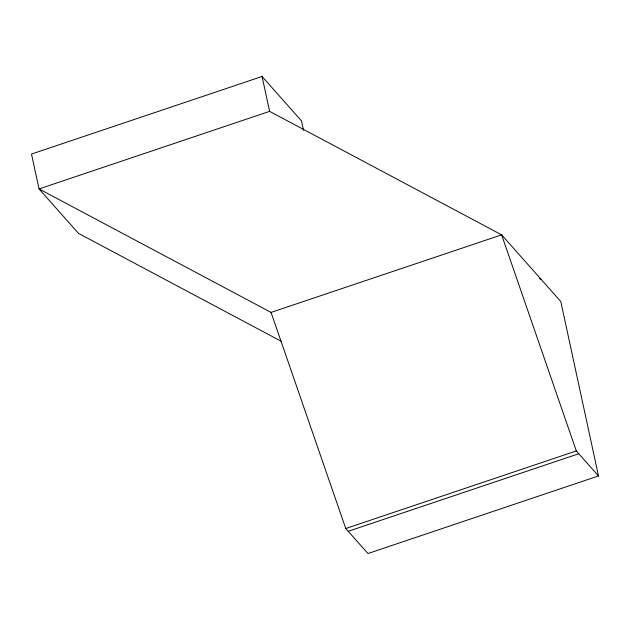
<?xml version="1.0" encoding="UTF-8"?>
<svg xmlns="http://www.w3.org/2000/svg" width="630" height="630" viewBox="0 0 630 630"><rect width="100%" height="100%" fill="white"/><g stroke="black" fill="none" stroke-linecap="round" stroke-linejoin="round"><path stroke-width="0.94" d="M303.542 130.355L301.502 120.928L262.072 76.474L31.5 154.043L39.044 188.929L78.474 233.376L281.059 341.192M269.608 111.368L39.044 188.929L271.058 312.409L345.752 528.523L367.936 553.526L598.5 475.949L560.787 301.518L501.63 234.848L269.608 111.368L262.072 76.474M271.058 312.409L501.63 234.848L576.316 450.946L598.5 475.949M345.752 528.523L576.316 450.946M348.217 531.295L578.781 453.726M539.335 278.373L541.068 279.295"/></g></svg>
